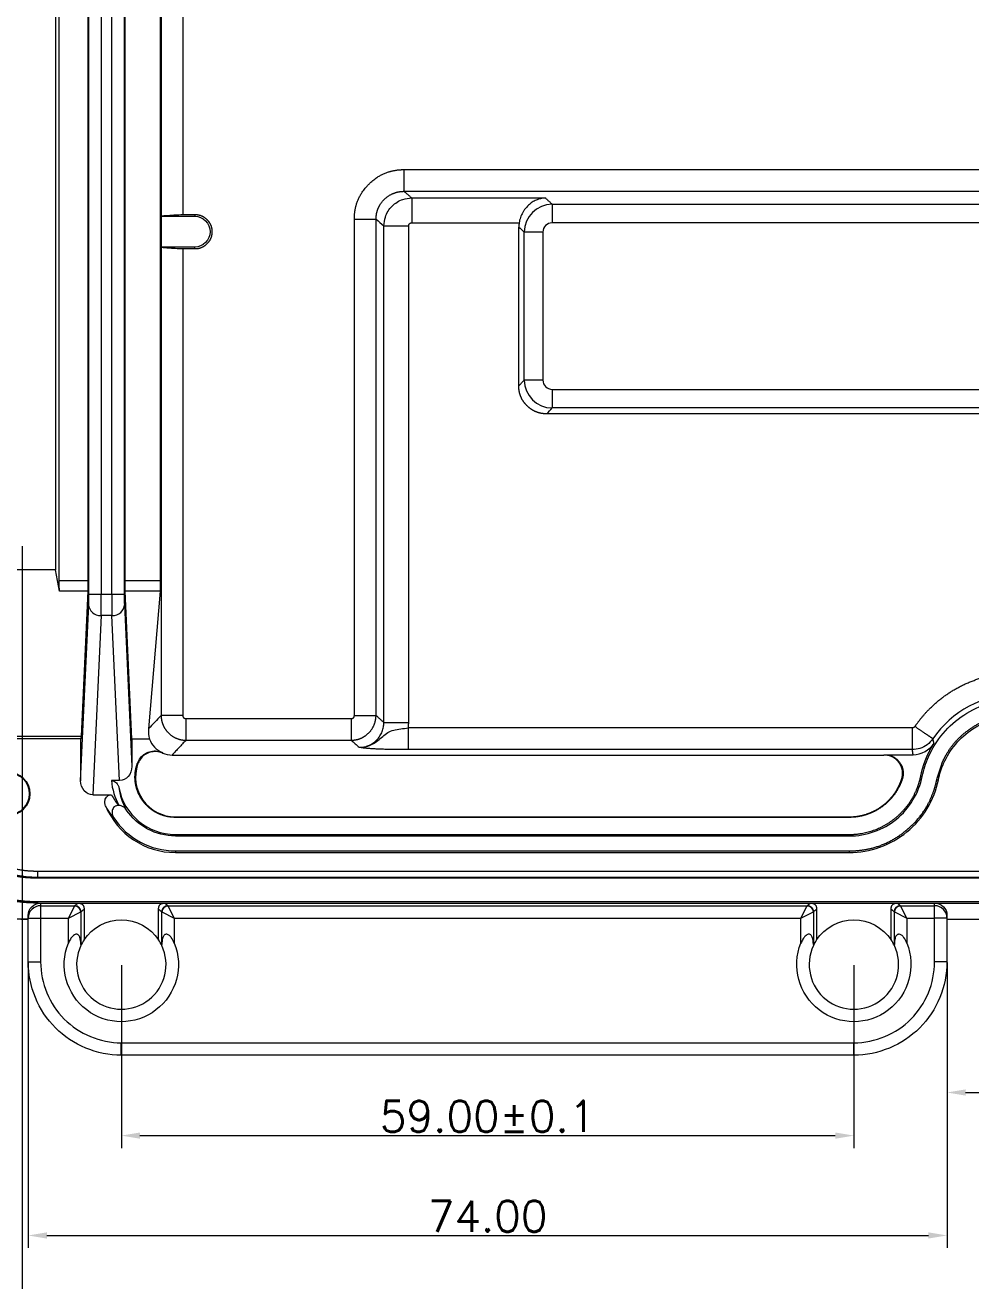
# Model space of a CAD drawing. Header units: millimetres. Extents: x 958 to 3026, y 447 to 1692.
# Drawn here: x 1387.2 to 1463.4, y 1244.9 to 1346 of the extents above; entities that cross this region are included whole.
import ezdxf

# ---------------------------------------------------------------- set-up
doc = ezdxf.new("R2010")
doc.units = ezdxf.units.MM
doc.layers.add('2', color=7, linetype='Continuous', true_color=0xffffff)
doc.layers.add('尺寸线层2', color=3, linetype='Continuous')
doc.styles.get("Standard").update_dxf_attribs({"font": 'txt', "bigfont": 'gbcbig.shx'})
doc.styles.add('标准', font='txt.shx')
doc.dimstyles.new('小粟 Standard', dxfattribs={"dimtxt": 2.5, "dimasz": 1.5, "dimexe": 1, "dimexo": 0.05, "dimgap": 0.3, "dimtad": 1, "dimzin": 0, "dimdsep": 46, "dimtxsty": 'Standard', "dimcen": 0.09, "dimadec": 1, "dimazin": 0, "dimtfac": 1, "dimtmove": 0, "dimatfit": 3, "dimfxl": 1, "dimtolj": 1, "dimtzin": 0, "dimlwd": 13, "dimlwe": 13, "dimarcsym": 0})

# ---------------------------------------------------------------- blocks, each defined once
blk = doc.blocks.new('*D58')
at = {"layer": 'Defpoints', "color": 0}
for p in [(1387.43, 1454.74), (1351.41, 1274.04), (1387.43, 1274.04)]:
    blk.add_point(p, dxfattribs=at)
at = {"layer": '尺寸线层2', "color": 0, "lineweight": 13}
for p, q in [((1387.38, 1454.74), (1350.41, 1454.74)), ((1351.41, 1453.24), (1351.41, 1275.54)), ((1387.38, 1274.04), (1350.41, 1274.04))]:
    blk.add_line(p, q, dxfattribs=at)
at = {"layer": '尺寸线层2', "color": 0}
for points in [[(1351.16, 1453.24), (1351.66, 1453.24), (1351.41, 1454.74)], [(1351.16, 1275.54), (1351.66, 1275.54), (1351.41, 1274.04)]]:
    blk.add_solid(points, dxfattribs=at)
at = {"layer": '尺寸线层2', "color": 0, "insert": (1349.86, 1374.93), "char_height": 2.5, "attachment_point": 5, "rotation": 90, "style": '标准'}
blk.add_mtext('\\A1;180.70', dxfattribs=at)
blk = doc.blocks.new('*D68')
at = {"layer": 'Defpoints', "color": 0}
for p in [(1394.93, 1270.39), (1453.93, 1270.39), (1453.93, 1256.62)]:
    blk.add_point(p, dxfattribs=at)
at = {"layer": '尺寸线层2', "color": 0, "lineweight": 13}
for p, q in [((1394.93, 1270.34), (1394.93, 1255.62)), ((1453.93, 1270.34), (1453.93, 1255.62)), ((1396.43, 1256.62), (1452.43, 1256.62))]:
    blk.add_line(p, q, dxfattribs=at)
at = {"layer": '尺寸线层2', "color": 0}
for points in [[(1396.43, 1256.87), (1396.43, 1256.37), (1394.93, 1256.62)], [(1452.43, 1256.87), (1452.43, 1256.37), (1453.93, 1256.62)]]:
    blk.add_solid(points, dxfattribs=at)
at = {"layer": '尺寸线层2', "color": 0, "insert": (1424.43, 1258.17), "char_height": 2.5, "attachment_point": 5, "style": '标准'}
blk.add_mtext('\\A1;59.00%%P0.1', dxfattribs=at)
blk = doc.blocks.new('*D69')
at = {"layer": 'Defpoints', "color": 0}
for p in [(1387.43, 1270.61), (1461.43, 1270.61), (1461.43, 1248.58)]:
    blk.add_point(p, dxfattribs=at)
at = {"layer": '尺寸线层2', "color": 0, "lineweight": 13}
for p, q in [((1387.43, 1270.56), (1387.43, 1247.58)), ((1461.43, 1270.56), (1461.43, 1247.58)), ((1388.93, 1248.58), (1459.93, 1248.58))]:
    blk.add_line(p, q, dxfattribs=at)
at = {"layer": '尺寸线层2', "color": 0}
for points in [[(1388.93, 1248.83), (1388.93, 1248.33), (1387.43, 1248.58)], [(1459.93, 1248.83), (1459.93, 1248.33), (1461.43, 1248.58)]]:
    blk.add_solid(points, dxfattribs=at)
at = {"layer": '尺寸线层2', "color": 0, "insert": (1424.43, 1250.13), "char_height": 2.5, "attachment_point": 5, "style": '标准'}
blk.add_mtext('\\A1;74.00', dxfattribs=at)
blk = doc.blocks.new('*D70')
at = {"layer": 'Defpoints', "color": 0}
for p in [(1553.43, 1295.72), (1461.43, 1270.56), (1553.43, 1260.09)]:
    blk.add_point(p, dxfattribs=at)
at = {"layer": '尺寸线层2', "color": 0, "lineweight": 13}
for p, q in [((1553.43, 1295.67), (1553.43, 1259.09)), ((1461.43, 1270.51), (1461.43, 1259.09)), ((1462.93, 1260.09), (1551.93, 1260.09))]:
    blk.add_line(p, q, dxfattribs=at)
at = {"layer": '尺寸线层2', "color": 0}
for points in [[(1462.93, 1260.34), (1462.93, 1259.84), (1461.43, 1260.09)], [(1551.93, 1260.34), (1551.93, 1259.84), (1553.43, 1260.09)]]:
    blk.add_solid(points, dxfattribs=at)
at = {"layer": '尺寸线层2', "color": 0, "insert": (1507.43, 1261.64), "char_height": 2.5, "attachment_point": 5, "style": '标准'}
blk.add_mtext('\\A1;92.00', dxfattribs=at)
blk = doc.blocks.new('*D71')
at = {"layer": 'Defpoints', "color": 0}
for p in [(1386.93, 1304.14), (1553.43, 1295.67), (1553.43, 1237.75)]:
    blk.add_point(p, dxfattribs=at)
at = {"layer": '尺寸线层2', "color": 0, "lineweight": 13}
for p, q in [((1386.93, 1304.09), (1386.93, 1236.75)), ((1553.43, 1295.62), (1553.43, 1236.75)), ((1388.43, 1237.75), (1551.93, 1237.75))]:
    blk.add_line(p, q, dxfattribs=at)
at = {"layer": '尺寸线层2', "color": 0}
for points in [[(1388.43, 1238), (1388.43, 1237.5), (1386.93, 1237.75)], [(1551.93, 1238), (1551.93, 1237.5), (1553.43, 1237.75)]]:
    blk.add_solid(points, dxfattribs=at)
at = {"layer": '尺寸线层2', "color": 0, "insert": (1470.18, 1239.3), "char_height": 2.5, "attachment_point": 5, "style": '标准'}
blk.add_mtext('\\A1;166.50', dxfattribs=at)
blk = doc.blocks.new('*D89')
at = {"layer": 'Defpoints', "color": 0}
for p in [(1542.12, 1289.12), (1377.35, 1286.29), (2714.27, 1257.88), (2553.92, 1243.63), (1542.12, 1224.19), (2714.27, 1211.35)]:
    blk.add_point(p, dxfattribs=at)
at = {"layer": '尺寸线层2', "color": 0, "lineweight": 13}
for p, q in [((1542.12, 1289.07), (1542.12, 1223.19)), ((1377.35, 1286.24), (1377.35, 1223.19)), ((2714.27, 1257.83), (2714.27, 1210.35)), ((2553.92, 1243.58), (2553.92, 1210.35)), ((1378.85, 1224.19), (1540.62, 1224.19)), ((2555.42, 1211.35), (2712.77, 1211.35))]:
    blk.add_line(p, q, dxfattribs=at)
at = {"layer": '尺寸线层2', "color": 0}
for points in [[(1378.85, 1224.44), (1378.85, 1223.94), (1377.35, 1224.19)], [(1540.62, 1224.44), (1540.62, 1223.94), (1542.12, 1224.19)], [(2555.42, 1211.6), (2555.42, 1211.1), (2553.92, 1211.35)], [(2712.77, 1211.6), (2712.77, 1211.1), (2714.27, 1211.35)]]:
    blk.add_solid(points, dxfattribs=at)
at = {"layer": '尺寸线层2', "color": 0, "insert": (1459.74, 1225.74), "char_height": 2.5, "attachment_point": 5}
blk.add_mtext('\\A1;164.8', dxfattribs=at)
at = {"layer": '尺寸线层2', "color": 0, "insert": (2634.1, 1212.9), "char_height": 2.5, "attachment_point": 5, "style": '标准'}
blk.add_mtext('\\A1;160.35%%P0.2', dxfattribs=at)

msp = doc.modelspace()

# ---------------------------------------------------------------- linework, layer by layer
at = {"layer": '2', "color": 155, "linetype": 'Continuous', "lineweight": 13}
for p, q in [((1392.309, 1300.221), (1392.309, 1428.564)), ((1393.309, 1428.564), (1393.309, 1300.221)), ((1394.161, 1300.221), (1394.161, 1360.803)), ((1395.16, 1360.803), (1395.16, 1300.221)), ((1398.13, 1359.176), (1398.13, 1290.452)), ((1399.878, 1359.176), (1399.878, 1330.783)), ((1417.689, 1334.394), (1531.643, 1334.394)), ((1417.689, 1332.646), (1531.643, 1332.646)), ((1418.32, 1332.111), (1429.087, 1332.111)), ((1429.63, 1331.604), (1519.086, 1331.604)), ((1413.694, 1290.452), (1413.694, 1330.4)), ((1415.441, 1290.452), (1415.441, 1330.4)), ((1416.073, 1289.877), (1416.073, 1329.864)), ((1418.07, 1289.877), (1418.07, 1329.864)), ((1418.32, 1330.114), (1426.965, 1330.114)), ((1519.086, 1330.106), (1429.63, 1330.106)), ((1427.383, 1317.451), (1427.383, 1329.357)), ((1428.881, 1329.357), (1428.881, 1317.451)), ((1399.878, 1328.003), (1399.878, 1290.452)), ((1429.63, 1316.702), (1519.086, 1316.702)), ((1519.086, 1315.204), (1429.63, 1315.204)), ((1389.889, 1301.322), (1392.259, 1301.322)), ((1395.211, 1301.322), (1398.085, 1301.322)), ((1392.245, 1300.455), (1389.942, 1300.455)), ((1392.309, 1300.221), (1393.309, 1300.221)), ((1393.309, 1300.221), (1394.161, 1300.221)), ((1394.161, 1300.221), (1395.16, 1300.221)), ((1398.06, 1300.455), (1395.224, 1300.455)), ((1393.295, 1298.485), (1392.636, 1284.057)), ((1394.174, 1298.485), (1393.295, 1298.485)), ((1394.781, 1285.202), (1394.174, 1298.485)), ((1400.128, 1290.202), (1413.444, 1290.202)), ((1458.639, 1289.442), (1418.046, 1289.442)), ((1375.926, 1288.77), (1391.711, 1288.77)), ((1400.128, 1288.454), (1413.444, 1288.454)), ((1458.639, 1287.694), (1418.046, 1287.694)), ((1459.313, 1285.567), (1459.433, 1285.543)), ((1460.609, 1285.303), (1460.737, 1285.276)), ((1399.276, 1282.286), (1399.276, 1282.243)), ((1453.554, 1282.286), (1453.554, 1282.243)), ((1399.276, 1280.865), (1399.276, 1280.743)), ((1453.554, 1280.865), (1453.554, 1280.743)), ((1399.276, 1279.543), (1399.276, 1279.411)), ((1453.554, 1279.543), (1453.554, 1279.411)), ((1388.176, 1277.918), (1536.676, 1277.918)), ((1388.176, 1277.918), (1388.176, 1277.423)), ((1388.176, 1277.423), (1536.676, 1277.423)), ((1388.176, 1277.423), (1388.176, 1277.343)), ((1388.176, 1275.465), (1388.176, 1275.343)), ((1388.426, 1275.343), (1388.426, 1275.127)), ((1388.426, 1275.127), (1391.163, 1275.127)), ((1388.426, 1275.127), (1388.426, 1274.128)), ((1391.163, 1275.127), (1390.664, 1274.128)), ((1398.69, 1275.127), (1450.163, 1275.127)), ((1399.189, 1274.128), (1398.69, 1275.127)), ((1449.664, 1274.128), (1450.163, 1275.127)), ((1457.69, 1275.127), (1460.426, 1275.127)), ((1458.189, 1274.128), (1457.69, 1275.127)), ((1460.426, 1275.127), (1460.426, 1275.343)), ((1460.426, 1274.128), (1460.426, 1275.127)), ((1387.426, 1274.128), (1388.426, 1274.128)), ((1388.426, 1274.128), (1390.664, 1274.128)), ((1388.426, 1274.128), (1388.426, 1270.611)), ((1390.664, 1274.128), (1391.663, 1274.627)), ((1390.664, 1272.121), (1390.664, 1274.128)), ((1398.19, 1274.627), (1399.189, 1274.128)), ((1399.189, 1274.128), (1449.664, 1274.128)), ((1399.189, 1274.128), (1399.189, 1272.121)), ((1449.664, 1274.128), (1450.663, 1274.627)), ((1449.664, 1272.121), (1449.664, 1274.128)), ((1457.19, 1274.627), (1458.189, 1274.128)), ((1458.189, 1274.128), (1460.426, 1274.128)), ((1458.189, 1274.128), (1458.189, 1272.121)), ((1461.426, 1274.128), (1460.426, 1274.128)), ((1460.426, 1270.611), (1460.426, 1274.128)), ((1387.426, 1270.611), (1388.426, 1270.611)), ((1461.426, 1270.611), (1460.426, 1270.611)), ((1394.926, 1264.093), (1453.926, 1264.093)), ((1394.926, 1263.093), (1394.926, 1264.093)), ((1453.926, 1263.093), (1453.926, 1264.093))]:
    msp.add_line(p, q, dxfattribs=at)
at = {"layer": '2', "color": 7, "linetype": 'Continuous', "lineweight": 20}
for p, q in [((1389.626, 1426.611), (1389.626, 1302.174)), ((1389.889, 1427.463), (1389.889, 1301.322)), ((1392.259, 1301.322), (1392.259, 1427.463)), ((1395.211, 1360.803), (1395.211, 1301.322)), ((1398.085, 1301.322), (1398.085, 1359.197)), ((1398.135, 1330.643), (1400.839, 1330.643)), ((1398.135, 1328.143), (1398.135, 1330.643)), ((1399.878, 1330.783), (1400.84, 1330.783)), ((1426.939, 1316.977), (1426.939, 1329.771)), ((1400.839, 1328.143), (1398.135, 1328.143)), ((1400.84, 1328.003), (1399.878, 1328.003)), ((1519.53, 1314.73), (1429.186, 1314.73)), ((1389.626, 1302.174), (1385.281, 1302.174)), ((1389.942, 1300.455), (1389.626, 1302.174)), ((1391.711, 1288.77), (1392.245, 1300.455)), ((1395.768, 1288.544), (1395.224, 1300.455)), ((1398.06, 1300.455), (1397.113, 1289.361)), ((1391.648, 1285.194), (1392.296, 1299.353)), ((1395.173, 1299.353), (1395.768, 1286.339)), ((1391.648, 1288.572), (1379.802, 1288.572)), ((1391.692, 1288.572), (1391.648, 1288.572)), ((1391.648, 1288.572), (1391.648, 1285.194)), ((1397.186, 1288.544), (1395.768, 1288.544)), ((1395.768, 1288.544), (1395.768, 1286.339)), ((1399.016, 1287.262), (1456.345, 1287.262)), ((1456.4, 1287.289), (1458.696, 1287.289)), ((1394.781, 1285.202), (1394.122, 1285.202)), ((1392.636, 1284.057), (1394.131, 1284.057)), ((1394.739, 1283.198), (1394.699, 1283.198)), ((1399.276, 1282.286), (1453.554, 1282.286)), ((1453.554, 1282.243), (1399.276, 1282.243)), ((1399.276, 1280.865), (1453.554, 1280.865)), ((1399.276, 1280.743), (1453.554, 1280.743)), ((1399.276, 1279.543), (1453.554, 1279.543)), ((1399.276, 1279.411), (1453.554, 1279.411)), ((1536.676, 1277.343), (1388.176, 1277.343)), ((1388.176, 1275.465), (1536.676, 1275.465)), ((1388.176, 1275.343), (1388.426, 1275.343)), ((1388.426, 1275.343), (1391.427, 1275.343)), ((1391.427, 1275.343), (1398.426, 1275.343)), ((1398.426, 1275.343), (1450.427, 1275.343)), ((1450.427, 1275.343), (1457.426, 1275.343)), ((1457.426, 1275.343), (1460.426, 1275.343)), ((1460.426, 1275.343), (1536.676, 1275.343)), ((1387.426, 1274.128), (1387.426, 1274.342)), ((1387.426, 1270.611), (1387.426, 1274.128)), ((1391.663, 1274.627), (1391.663, 1272.012)), ((1391.926, 1274.843), (1391.926, 1272.383)), ((1397.926, 1272.383), (1397.926, 1274.843)), ((1398.19, 1272.012), (1398.19, 1274.627)), ((1450.663, 1274.627), (1450.663, 1272.012)), ((1450.926, 1274.843), (1450.926, 1272.383)), ((1456.926, 1272.383), (1456.926, 1274.843)), ((1457.19, 1272.012), (1457.19, 1274.627)), ((1461.426, 1274.342), (1461.426, 1274.128)), ((1461.426, 1274.128), (1461.426, 1270.611)), ((1461.426, 1274.043), (1536.676, 1274.043)), ((1453.926, 1263.093), (1394.926, 1263.093))]:
    msp.add_line(p, q, dxfattribs=at)
at = {"layer": '2'}
msp.add_circle((1385.776, 1284.143), 1.75, dxfattribs=at)
at = {"layer": '2', "color": 7, "linetype": 'Continuous', "lineweight": 20}
for centre, radius, start, end in [((1467.026, 1283.993), 8.141, 34.197, 145.803), ((1399.276, 1285.493), 3.206, 161.23206, 270), ((1387.426, 1285.543), 11.5, 180, 270), ((1399.276, 1285.493), 4.628, 190.69358, 270), ((1399.276, 1285.493), 6.081, 202.48851, 270), ((1399.276, 1285.493), 5.95, 213.53043, 270), ((1394.926, 1270.393), 3.6, 154.97206, 25.02794), ((1453.926, 1270.393), 3.6, 154.97206, 25.02794)]:
    msp.add_arc(centre, radius, start, end, dxfattribs=at)
at = {"layer": '2', "color": 155, "linetype": 'Continuous', "lineweight": 13}
msp.add_arc((1388.176, 1286.293), 8.87, 180, 270, dxfattribs=at)
at = {"layer": '2', "color": 7, "linetype": 'Continuous', "lineweight": 20, "extrusion": (0, 0, -1)}
for centre, radius, start, end in [((-1399.276, 1285.493), 4.75, 270, 326.2197), ((-1394.926, 1270.393), 3.6, 33.55731, 146.44269), ((-1453.926, 1270.393), 3.6, 33.55731, 146.44269), ((-1394.926, 1270.393), 4.6, 157.92937, 22.07063), ((-1453.926, 1270.393), 4.6, 157.92937, 22.07063)]:
    msp.add_arc(centre, radius, start, end, dxfattribs=at)
at = {"layer": '2', "color": 155, "linetype": 'Continuous', "lineweight": 13}
for centre, major_axis, ratio, start_param, end_param in [((1429.632, 1329.355), (-1.535, -1.645), 0.999149, 3.8937413, 5.461981), ((1429.632, 1329.355), (-0.55, 0.513), 0.9974406, 5.4645376, 7.0327774), ((1429.632, 1317.453), (1.642, -1.539), 0.9990284, 3.8961419, 5.4640168), ((1429.632, 1317.453), (0.514, 0.549), 0.9970767, 2.3253456, 3.8932204), ((1392.283, 1300.221), (0, -1), 0.0261859, 0.5201081, 1.5707963), ((1393.282, 1300.221), (0, -2), 0.013093, 0.5201081, 1.5707963), ((1394.187, 1300.221), (0, -2), 0.013093, 4.712389, 5.7630772), ((1395.186, 1300.221), (0, -1), 0.0261859, 4.712389, 5.7630772), ((1393.295, 1299.353), (0.999, -0.046), 0.8675415, 3.1942483, 4.752035), ((1394.174, 1299.353), (0.999, 0.046), 0.8675415, 4.672743, 6.2305297), ((1399.276, 1285.697), (0, -5.188), 0.9981393, 4.8079337, 5.2150955), ((1399.276, 1286.921), (0, -5.943), 0.9882627, 5.2153421, 5.3895387), ((1388.426, 1274.128), (-1, 0), 0.9993629, 4.712389, 6.2831853), ((1391.164, 1274.128), (0, -1), 0.0218322, 3.1772946, 3.1852294), ((1391.163, 1274.627), (-0.354, 0.354), 0.9980992, 3.9279736, 5.4968358), ((1398.69, 1274.627), (-0.354, -0.354), 0.9980992, 3.9279421, 5.4968044), ((1398.689, 1274.128), (0, -1), 0.0218349, 3.0979505, 3.1058862), ((1450.164, 1274.128), (0, -1), 0.0218338, 3.1772972, 3.1852326), ((1450.163, 1274.627), (-0.354, 0.354), 0.9980992, 3.9279736, 5.4968358), ((1457.69, 1274.627), (-0.354, -0.354), 0.9980992, 3.9279421, 5.4968044), ((1457.689, 1274.128), (0, -1), 0.0218304, 3.0979596, 3.1058937), ((1460.426, 1274.128), (1, 0), 0.9993629, 0, 1.5707963)]:
    msp.add_ellipse(centre, major_axis=major_axis, ratio=ratio, start_param=start_param, end_param=end_param, dxfattribs=at)
at = {"layer": '2', "color": 7, "linetype": 'Continuous', "lineweight": 20}
for centre, major_axis, ratio, start_param, end_param in [((1389.994, 1301.322), (0, -1), 0.1051042, 4.712389, 5.7630772), ((1392.232, 1301.322), (0, -1), 0.0261859, 0.5201081, 1.5707963), ((1395.237, 1301.322), (0, -1), 0.0261859, 4.712389, 5.7630772), ((1398.036, 1301.322), (0, -1), 0.0489082, 0.5201081, 1.5707963), ((1399.115, 1289.367), (-0.884, -2.064), 0.8754372, 5.0736639, 5.4535541), ((1391.692, 1290.072), (0, -1.5), 0.0261859, 0, 0.5201081), ((1399.045, 1289.291), (-1.368, -1.466), 0.9974406, 5.8444278, 6.6174707), ((1394.926, 1270.393), (-2.546, -2.546), 1, 4.9121016, 5.0609671), ((1394.926, 1270.393), (1.767, -3.137), 1, 1.4946618, 1.6435273), ((1453.926, 1270.393), (3.134, -1.771), 1, 3.0703845, 3.21925), ((1453.926, 1270.393), (-3.121, -1.794), 1, 3.0568374, 3.205703)]:
    msp.add_ellipse(centre, major_axis=major_axis, ratio=ratio, start_param=start_param, end_param=end_param, dxfattribs=at)
at = {"layer": '2', "color": 7, "linetype": 'Continuous', "lineweight": 20, "extrusion": (0, 0, -1)}
for centre, major_axis, ratio, start_param, end_param in [((1394.768, 1286.354), (0.053, -1.151), 0.8675415, 4.7650446, 6.3228313), ((1388.426, 1274.342), (0, 1.001), 0.9993629, 4.712389, 6.2831853), ((1460.426, 1274.342), (0, 1.001), 0.9993629, 0, 1.5707963)]:
    msp.add_ellipse(centre, major_axis=major_axis, ratio=ratio, start_param=start_param, end_param=end_param, dxfattribs=at)
at = {"layer": '2', "color": 7, "linetype": 'Continuous', "lineweight": 20, "extrusion": (-2.46519e-32, 2.29547e-16, -1)}
msp.add_ellipse((1392.649, 1285.209), major_axis=(-0.053, -1.151), ratio=0.8675415, start_param=6.2435393, end_param=7.801326, dxfattribs=at)
at = {"layer": '2', "color": 155, "linetype": 'Continuous', "lineweight": 13}
for points, degree, knots in [([(1413.694, 1330.4), (1413.694, 1330.814), (1413.84, 1331.581), (1414.279, 1332.641), (1415.448, 1333.809), (1416.508, 1334.248), (1417.275, 1334.394), (1417.689, 1334.394)], 2, [0, 0, 0, 0.125, 0.25, 0.5, 0.75, 0.875, 1, 1, 1]), ([(1415.441, 1330.4), (1415.44, 1330.79), (1415.523, 1331.179), (1415.691, 1331.544), (1416.13, 1332.118), (1416.749, 1332.48), (1417.054, 1332.592), (1417.371, 1332.647), (1417.689, 1332.646)], 5, [0, 0, 0, 0, 0, 0, 0.5505849, 0.5505849, 0.5505849, 1, 1, 1, 1, 1, 1]), ([(1416.073, 1329.864), (1416.097, 1330.105), (1416.154, 1330.691), (1416.68, 1331.504), (1417.494, 1332.03), (1418.079, 1332.088), (1418.32, 1332.111)], 3, [0, 0, 0, 0, 0.2054031, 0.5, 0.7945969, 1, 1, 1, 1]), ([(1418.32, 1332.111), (1418.32, 1332.087), (1418.32, 1331.86), (1418.32, 1331.126), (1418.32, 1330.621), (1418.32, 1330.114)], 3, [0, 0, 0, 0, 0.5, 0.5, 1, 1, 1, 1]), ([(1416.073, 1329.864), (1416.102, 1329.864), (1416.33, 1329.864), (1417.064, 1329.864), (1417.566, 1329.864), (1418.07, 1329.864)], 3, [0, 0, 0, 0, 0.5, 0.5, 1, 1, 1, 1]), ([(1418.07, 1329.864), (1418.07, 1329.92), (1418.086, 1329.976), (1418.117, 1330.026), (1418.178, 1330.08), (1418.252, 1330.106), (1418.275, 1330.111), (1418.297, 1330.114), (1418.32, 1330.114)], 5, [0, 0, 0, 0, 0, 0, 0.712698, 0.712698, 0.712698, 1, 1, 1, 1, 1, 1]), ([(1458.846, 1289.551), (1459.018, 1289.805), (1459.388, 1290.286), (1459.98, 1290.965), (1460.931, 1291.817), (1461.932, 1292.487), (1463.107, 1293.109), (1464.401, 1293.551), (1465.544, 1293.792), (1466.575, 1293.883), (1467.828, 1293.883), (1469.179, 1293.669), (1470.302, 1293.347), (1471.255, 1292.945), (1472.275, 1292.405), (1473.247, 1291.704), (1474.072, 1290.966), (1474.664, 1290.286), (1475.034, 1289.806), (1475.207, 1289.551)], 2, [0, 0, 0, 0.03125, 0.0625, 0.125, 0.1964286, 0.25, 0.3316327, 0.3928571, 0.4540816, 0.5, 0.5816327, 0.6428571, 0.7040816, 0.75, 0.8214286, 0.875, 0.9375, 0.96875, 1, 1, 1]), ([(1398.13, 1290.452), (1398.131, 1290), (1398.26, 1289.55), (1398.515, 1289.147), (1399.007, 1288.719), (1399.604, 1288.513), (1399.777, 1288.474), (1399.952, 1288.455), (1400.128, 1288.454)], 5, [0, 0, 0, 0, 0, 0, 0.7200743, 0.7200743, 0.7200743, 1, 1, 1, 1, 1, 1]), ([(1413.444, 1288.454), (1413.895, 1288.455), (1414.346, 1288.584), (1414.748, 1288.839), (1415.176, 1289.331), (1415.382, 1289.928), (1415.421, 1290.101), (1415.441, 1290.276), (1415.441, 1290.452)], 5, [0, 0, 0, 0, 0, 0, 0.7200748, 0.7200748, 0.7200748, 1, 1, 1, 1, 1, 1]), ([(1414.075, 1287.881), (1414.2, 1287.887), (1414.455, 1287.9), (1414.833, 1288.014), (1415.193, 1288.202), (1415.511, 1288.464), (1415.768, 1288.785), (1415.948, 1289.141), (1416.055, 1289.509), (1416.067, 1289.757), (1416.073, 1289.877)], 3, [0, 0, 0, 0, 0.1189923, 0.2442367, 0.3738271, 0.505332, 0.6360684, 0.7634448, 0.8852779, 1, 1, 1, 1]), ([(1414.075, 1287.881), (1414.277, 1287.894), (1414.641, 1287.918), (1415.152, 1288.124), (1415.595, 1288.413), (1415.991, 1288.775), (1416.374, 1289.09), (1416.843, 1289.276), (1417.416, 1289.379), (1417.837, 1289.421), (1418.046, 1289.442)], 3, [0, 0, 0, 0, 0.1288875, 0.2331896, 0.3526965, 0.4766417, 0.6062012, 0.7382019, 0.8695481, 1, 1, 1, 1]), ([(1416.073, 1289.877), (1416.102, 1289.877), (1416.33, 1289.877), (1417.064, 1289.877), (1417.566, 1289.877), (1418.07, 1289.877)], 3, [0, 0, 0, 0, 0.5, 0.5, 1, 1, 1, 1]), ([(1460.293, 1288.568), (1460.147, 1288.396), (1459.863, 1288.057), (1459.268, 1287.753), (1458.846, 1287.714), (1458.639, 1287.694)], 3, [0, 0, 0, 0, 0.3470432, 0.6803852, 1, 1, 1, 1]), ([(1398.233, 1287.459), (1398.233, 1287.456), (1398.233, 1287.454), (1398.235, 1287.441), (1398.237, 1287.431), (1398.239, 1287.42)], 3, [0, 0, 0, 0, 0.1903376, 0.1903376, 1, 1, 1, 1]), ([(1379.802, 1286.293), (1379.802, 1285.859), (1379.878, 1285.024), (1380.108, 1283.818), (1380.615, 1282.595), (1381.08, 1281.796), (1381.729, 1280.897), (1382.655, 1279.971), (1383.403, 1279.384), (1384.327, 1278.794), (1385.701, 1278.225), (1386.907, 1277.995), (1387.743, 1277.918), (1388.176, 1277.918)], 2, [0, 0, 0, 0.0625, 0.125, 0.25, 0.3316327, 0.3928571, 0.5, 0.5816327, 0.6428571, 0.75, 0.875, 0.9375, 1, 1, 1]), ([(1396.241, 1286.524), (1396.236, 1286.544), (1396.231, 1286.564), (1396.225, 1286.591), (1396.224, 1286.597), (1396.222, 1286.604)], 3, [0, 0, 0, 0, 0.7544369, 0.7544369, 1, 1, 1, 1]), ([(1394.729, 1284.634), (1394.751, 1284.453), (1394.783, 1284.272), (1394.928, 1283.675), (1395.09, 1283.258), (1395.328, 1282.852)], 3, [0, 0, 0, 0, 0.3013612, 0.3013612, 1, 1, 1, 1]), ([(1394.317, 1282.206), (1394.153, 1282.404), (1394.007, 1282.605), (1393.797, 1282.927), (1393.725, 1283.047), (1393.658, 1283.167)], 3, [0, 0, 0, 0, 0.6322745, 0.6322745, 1, 1, 1, 1]), ([(1388.426, 1270.611), (1388.426, 1268.892), (1389.13, 1267.208), (1391.522, 1264.804), (1393.208, 1264.093), (1394.926, 1264.093)], 3, [0, 0, 0, 0, 0.5, 0.5, 1, 1, 1, 1]), ([(1453.926, 1264.093), (1455.646, 1264.093), (1457.328, 1264.803), (1459.721, 1267.205), (1460.426, 1268.893), (1460.426, 1270.611)], 3, [0, 0, 0, 0, 0.5, 0.5, 1, 1, 1, 1])]:
    msp.add_open_spline(points, degree=degree, knots=knots, dxfattribs=at)
for points, degree in [([(1417.689, 1334.394), (1417.689, 1333.506), (1417.689, 1332.689), (1417.689, 1332.646)], 3), ([(1417.689, 1332.646), (1418.32, 1332.111)], 1), ([(1429.087, 1332.111), (1429.63, 1331.604)], 1), ([(1429.63, 1331.604), (1429.63, 1331.567), (1429.63, 1330.867), (1429.63, 1330.106)], 3), ([(1400.84, 1330.783), (1400.839, 1330.643)], 1), ([(1413.694, 1330.4), (1414.224, 1330.4), (1414.753, 1330.4), (1415.18, 1330.4), (1415.411, 1330.4), (1415.441, 1330.4)], 5), ([(1415.441, 1330.4), (1415.652, 1330.222), (1415.863, 1330.043), (1416.073, 1329.864)], 3), ([(1426.939, 1329.771), (1427.087, 1329.633), (1427.235, 1329.495), (1427.383, 1329.357)], 3), ([(1428.881, 1329.357), (1428.122, 1329.357), (1427.423, 1329.357), (1427.383, 1329.357)], 3), ([(1400.84, 1328.003), (1400.839, 1328.143)], 1), ([(1426.939, 1316.977), (1427.383, 1317.451)], 1), ([(1428.881, 1317.451), (1428.122, 1317.451), (1427.423, 1317.451), (1427.383, 1317.451)], 3), ([(1429.63, 1316.702), (1429.63, 1315.945), (1429.63, 1315.247), (1429.63, 1315.204)], 3), ([(1429.186, 1314.73), (1429.334, 1314.888), (1429.482, 1315.046), (1429.63, 1315.204)], 3), ([(1398.13, 1290.452), (1397.791, 1290.088), (1397.452, 1289.725), (1397.113, 1289.361)], 3), ([(1399.878, 1290.452), (1399.346, 1290.452), (1398.813, 1290.452), (1398.385, 1290.452), (1398.156, 1290.452), (1398.13, 1290.452)], 5), ([(1399.878, 1290.452), (1399.878, 1290.202), (1400.128, 1290.202)], 2), ([(1400.128, 1290.202), (1400.128, 1289.316), (1400.128, 1288.501), (1400.128, 1288.454)], 3), ([(1413.444, 1290.202), (1413.694, 1290.202), (1413.694, 1290.452)], 2), ([(1413.444, 1290.202), (1413.444, 1289.67), (1413.444, 1289.139), (1413.444, 1288.711), (1413.444, 1288.482), (1413.444, 1288.454)], 5), ([(1413.694, 1290.452), (1414.577, 1290.452), (1415.39, 1290.452), (1415.441, 1290.452)], 3), ([(1415.441, 1290.452), (1416.073, 1289.877)], 1), ([(1418.046, 1289.442), (1418.056, 1289.529), (1418.063, 1289.616), (1418.068, 1289.703), (1418.07, 1289.79), (1418.07, 1289.877)], 5), ([(1418.046, 1287.694), (1418.046, 1287.722), (1418.046, 1287.951), (1418.046, 1288.379), (1418.046, 1288.911), (1418.046, 1289.442)], 5), ([(1458.639, 1289.442), (1458.846, 1289.551)], 1), ([(1458.639, 1287.694), (1458.639, 1287.741), (1458.639, 1288.556), (1458.639, 1289.442)], 3), ([(1460.293, 1288.568), (1460.277, 1288.579), (1460.091, 1288.706), (1459.735, 1288.947), (1459.291, 1289.249), (1458.846, 1289.551)], 5), ([(1400.128, 1288.454), (1399.016, 1287.262)], 1), ([(1413.444, 1288.454), (1413.655, 1288.263), (1413.865, 1288.072), (1414.075, 1287.881)], 3), ([(1460.383, 1288.216), (1460.364, 1288.286), (1460.345, 1288.356), (1460.327, 1288.427), (1460.309, 1288.498), (1460.293, 1288.568)], 5), ([(1418.046, 1287.694), (1415.019, 1287.694), (1414.075, 1287.881)], 2), ([(1456.345, 1287.262), (1456.4, 1287.289)], 1), ([(1458.696, 1287.289), (1458.639, 1287.694)], 1), ([(1457.762, 1285.275), (1457.774, 1285.285), (1457.787, 1285.294), (1457.799, 1285.303), (1457.812, 1285.312), (1457.824, 1285.322)], 5), ([(1391.163, 1275.127), (1391.427, 1275.343)], 1), ([(1391.163, 1275.127), (1391.424, 1275.127), (1391.662, 1274.889), (1391.663, 1274.627)], 3), ([(1398.19, 1274.627), (1398.191, 1274.889), (1398.428, 1275.127), (1398.69, 1275.127)], 3), ([(1398.426, 1275.343), (1398.69, 1275.127)], 1), ([(1450.163, 1275.127), (1450.427, 1275.343)], 1), ([(1450.163, 1275.127), (1450.424, 1275.127), (1450.662, 1274.889), (1450.663, 1274.627)], 3), ([(1457.19, 1274.627), (1457.191, 1274.889), (1457.428, 1275.127), (1457.69, 1275.127)], 3), ([(1457.426, 1275.343), (1457.69, 1275.127)], 1), ([(1391.663, 1274.627), (1391.751, 1274.699), (1391.839, 1274.771), (1391.926, 1274.843)], 3), ([(1391.663, 1274.627), (1391.663, 1274.627), (1391.663, 1274.627), (1391.663, 1274.627)], 3), ([(1397.926, 1274.843), (1398.014, 1274.771), (1398.102, 1274.699), (1398.19, 1274.627)], 3), ([(1398.19, 1274.627), (1398.19, 1274.627), (1398.19, 1274.627), (1398.19, 1274.627)], 3), ([(1450.663, 1274.627), (1450.751, 1274.699), (1450.839, 1274.771), (1450.926, 1274.843)], 3), ([(1450.663, 1274.627), (1450.663, 1274.627), (1450.663, 1274.627), (1450.663, 1274.627)], 3), ([(1457.19, 1274.627), (1456.926, 1274.843)], 1), ([(1457.19, 1274.627), (1457.19, 1274.627)], 1)]:
    msp.add_open_spline(points, degree=degree, dxfattribs=at)
at = {"layer": '2', "color": 7, "linetype": 'Continuous', "lineweight": 20}
for points, degree, knots in [([(1429.087, 1332.111), (1428.979, 1332.101), (1428.76, 1332.081), (1428.426, 1331.981), (1428.154, 1331.851), (1427.945, 1331.715), (1427.743, 1331.558), (1427.548, 1331.365), (1427.369, 1331.131), (1427.252, 1330.945), (1427.151, 1330.747), (1427.069, 1330.541), (1427.004, 1330.33), (1426.978, 1330.185), (1426.965, 1330.114)], 3, [0, 0, 0, 0, 0.1195509, 0.2430056, 0.3697029, 0.4340287, 0.4988115, 0.6336855, 0.6984964, 0.7616631, 0.8232917, 0.8834827, 0.942343, 1, 1, 1, 1]), ([(1398.135, 1330.643), (1398.174, 1330.655), (1398.234, 1330.673), (1398.465, 1330.695), (1398.691, 1330.713), (1398.962, 1330.73), (1399.351, 1330.752), (1399.67, 1330.771), (1399.878, 1330.783)], 3, [0, 0, 0, 0, 0.241978, 0.3708447, 0.5018621, 0.6326118, 0.7607044, 1, 1, 1, 1]), ([(1400.84, 1330.783), (1400.983, 1330.783), (1401.249, 1330.732), (1401.512, 1330.622), (1401.733, 1330.462), (1401.901, 1330.293), (1402.063, 1330.073), (1402.174, 1329.803), (1402.225, 1329.537), (1402.225, 1329.393)], 2, [0, 0, 0, 0.125, 0.25, 0.3928571, 0.5, 0.6, 0.75, 0.875, 1, 1, 1]), ([(1402.225, 1329.393), (1402.225, 1329.249), (1402.174, 1328.983), (1402.022, 1328.614), (1401.617, 1328.207), (1401.25, 1328.054), (1400.984, 1328.003), (1400.84, 1328.003)], 2, [0, 0, 0, 0.125, 0.25, 0.5, 0.75, 0.875, 1, 1, 1]), ([(1399.878, 1328.003), (1399.67, 1328.015), (1399.351, 1328.033), (1398.962, 1328.055), (1398.691, 1328.073), (1398.465, 1328.09), (1398.234, 1328.113), (1398.174, 1328.131), (1398.135, 1328.143)], 3, [0, 0, 0, 0, 0.2392956, 0.3673882, 0.4981379, 0.6291553, 0.758022, 1, 1, 1, 1]), ([(1429.186, 1314.73), (1429.069, 1314.73), (1428.845, 1314.751), (1428.522, 1314.812), (1428.193, 1314.948), (1427.979, 1315.073), (1427.738, 1315.247), (1427.49, 1315.495), (1427.332, 1315.696), (1427.174, 1315.943), (1427.021, 1316.312), (1426.96, 1316.636), (1426.939, 1316.86), (1426.939, 1316.977)], 2, [0, 0, 0, 0.0625, 0.125, 0.25, 0.3316327, 0.3928571, 0.5, 0.5816327, 0.6428571, 0.75, 0.875, 0.9375, 1, 1, 1]), ([(1459.929, 1287.105), (1460.529, 1288.474), (1461.536, 1289.663), (1464.039, 1291.298), (1465.531, 1291.743), (1468.522, 1291.743), (1470.014, 1291.298), (1472.517, 1289.663), (1473.523, 1288.474), (1474.124, 1287.105)], 3, [0, 0, 0, 0, 0.25, 0.25, 0.5, 0.5, 0.75, 0.75, 1, 1, 1, 1]), ([(1461.028, 1286.623), (1461.126, 1286.846), (1461.348, 1287.27), (1461.721, 1287.872), (1462.368, 1288.637), (1463.093, 1289.247), (1463.976, 1289.824), (1464.968, 1290.235), (1465.857, 1290.459), (1466.668, 1290.543), (1467.663, 1290.543), (1468.718, 1290.344), (1469.584, 1290.045), (1470.309, 1289.672), (1471.075, 1289.172), (1471.77, 1288.535), (1472.331, 1287.873), (1472.704, 1287.271), (1472.927, 1286.847), (1473.025, 1286.623)], 2, [0, 0, 0, 0.03125, 0.0625, 0.125, 0.1964286, 0.25, 0.3316327, 0.3928571, 0.4540816, 0.5, 0.5816327, 0.6428571, 0.7040816, 0.75, 0.8214286, 0.875, 0.9375, 0.96875, 1, 1, 1]), ([(1461.148, 1286.571), (1461.645, 1287.705), (1462.479, 1288.689), (1464.552, 1290.043), (1465.788, 1290.411), (1468.265, 1290.411), (1469.501, 1290.043), (1471.574, 1288.689), (1472.407, 1287.705), (1472.905, 1286.571)], 3, [0, 0, 0, 0, 0.25, 0.25, 0.5, 0.5, 0.75, 0.75, 1, 1, 1, 1]), ([(1396.222, 1286.604), (1396.279, 1286.761), (1396.365, 1286.911), (1396.577, 1287.17), (1396.707, 1287.283), (1396.992, 1287.457), (1397.152, 1287.52), (1397.478, 1287.589), (1397.65, 1287.596), (1397.959, 1287.557), (1398.101, 1287.517), (1398.233, 1287.459)], 3, [0, 0, 0, 0, 0.2060537, 0.2060537, 0.4121543, 0.4121543, 0.617618, 0.617618, 0.822968, 0.822968, 1, 1, 1, 1]), ([(1398.238, 1287.42), (1398.084, 1287.485), (1397.915, 1287.525), (1397.58, 1287.545), (1397.408, 1287.527), (1397.085, 1287.435), (1396.93, 1287.361), (1396.657, 1287.168), (1396.535, 1287.047), (1396.354, 1286.793), (1396.287, 1286.661), (1396.241, 1286.524)], 3, [0, 0, 0, 0, 0.2063352, 0.2063352, 0.4127342, 0.4127342, 0.6182238, 0.6182238, 0.8230068, 0.8230068, 1, 1, 1, 1]), ([(1398.239, 1287.42), (1398.246, 1287.417), (1398.49, 1287.315), (1398.757, 1287.288), (1399.016, 1287.262)], 3, [0, 0, 0, 0, 0.030754, 1, 1, 1, 1]), ([(1457.762, 1285.275), (1457.775, 1285.312), (1457.802, 1285.402), (1457.836, 1285.546), (1457.857, 1285.736), (1457.852, 1285.909), (1457.825, 1286.093), (1457.765, 1286.282), (1457.664, 1286.502), (1457.494, 1286.739), (1457.351, 1286.888), (1457.219, 1286.998), (1457.094, 1287.077), (1456.951, 1287.151), (1456.786, 1287.206), (1456.626, 1287.243), (1456.482, 1287.258), (1456.387, 1287.262), (1456.345, 1287.262)], 2, [0, 0, 0, 0.025, 0.0625, 0.125, 0.1964286, 0.25, 0.3316327, 0.3928571, 0.5, 0.5816327, 0.6428571, 0.7040816, 0.75, 0.8214286, 0.875, 0.9375, 0.9732143, 1, 1, 1]), ([(1456.4, 1287.289), (1456.761, 1287.289), (1457.403, 1286.964), (1457.828, 1286.381), (1457.883, 1286.022), (1457.939, 1285.666), (1457.824, 1285.322)], 2, [0, 0, 0, 0.25, 0.5, 0.75, 0.75, 1, 1, 1]), ([(1459.313, 1285.567), (1459.404, 1286.011), (1459.546, 1286.444), (1459.687, 1286.875), (1459.877, 1287.289)], 2, [0, 0, 0, 0.5, 0.5, 1, 1, 1]), ([(1387.428, 1275.365), (1387.244, 1275.376), (1386.518, 1275.443), (1384.941, 1275.743), (1383.341, 1276.406), (1382.297, 1277.014), (1381.121, 1277.862), (1379.91, 1279.073), (1379.144, 1280.051), (1378.372, 1281.259), (1377.627, 1283.056), (1377.327, 1284.633), (1377.226, 1285.725), (1377.226, 1286.293)], 2, [0, 0, 0, 0.0216267, 0.0868516, 0.2173013, 0.302493, 0.3663868, 0.4782009, 0.5633926, 0.6272864, 0.7391004, 0.8695502, 0.9347751, 1, 1, 1]), ([(1377.349, 1286.293), (1377.349, 1285.732), (1377.448, 1284.652), (1377.745, 1283.094), (1378.4, 1281.511), (1379.001, 1280.479), (1379.84, 1279.316), (1381.037, 1278.119), (1382.005, 1277.361), (1383.199, 1276.598), (1384.976, 1275.861), (1386.535, 1275.564), (1387.616, 1275.465), (1388.176, 1275.465)], 2, [0, 0, 0, 0.0625, 0.125, 0.25, 0.3316327, 0.3928571, 0.5, 0.5816327, 0.6428571, 0.75, 0.875, 0.9375, 1, 1, 1]), ([(1388.176, 1277.343), (1387.713, 1277.343), (1386.821, 1277.424), (1385.532, 1277.67), (1384.225, 1278.212), (1383.371, 1278.708), (1382.41, 1279.402), (1381.42, 1280.392), (1380.793, 1281.191), (1380.163, 1282.178), (1379.554, 1283.647), (1379.308, 1284.936), (1379.226, 1285.829), (1379.226, 1286.293)], 2, [0, 0, 0, 0.0625, 0.125, 0.25, 0.3316327, 0.3928571, 0.5, 0.5816327, 0.6428571, 0.75, 0.875, 0.9375, 1, 1, 1]), ([(1396.14, 1284.643), (1396.008, 1285.126), (1396.029, 1285.63), (1396.05, 1286.13), (1396.222, 1286.604)], 2, [0, 0, 0, 0.5, 0.5, 1, 1, 1]), ([(1394.122, 1285.202), (1394.182, 1285.202), (1394.242, 1285.192), (1394.355, 1285.152), (1394.408, 1285.123), (1394.509, 1285.048), (1394.556, 1285), (1394.639, 1284.887), (1394.674, 1284.82), (1394.711, 1284.712), (1394.722, 1284.673), (1394.729, 1284.634)], 3, [0, 0, 0, 0, 0.1993165, 0.1993165, 0.3991704, 0.3991704, 0.6184644, 0.6184644, 0.8679192, 0.8679192, 1, 1, 1, 1]), ([(1453.554, 1280.743), (1454.924, 1280.743), (1456.288, 1281.229), (1458.41, 1282.961), (1459.159, 1284.201), (1459.433, 1285.543)], 3, [0, 0, 0, 0, 0.5, 0.5, 1, 1, 1, 1]), ([(1453.554, 1279.543), (1453.875, 1279.543), (1454.498, 1279.593), (1455.406, 1279.745), (1456.626, 1280.18), (1457.682, 1280.817), (1458.675, 1281.629), (1459.459, 1282.568), (1460.039, 1283.528), (1460.37, 1284.387), (1460.545, 1284.988), (1460.609, 1285.303)], 2, [0, 0, 0, 0.0625, 0.125, 0.25, 0.3928571, 0.5, 0.6428571, 0.75, 0.875, 0.9375, 1, 1, 1]), ([(1453.554, 1279.411), (1455.228, 1279.411), (1456.895, 1280.006), (1459.487, 1282.122), (1460.403, 1283.637), (1460.737, 1285.276)], 3, [0, 0, 0, 0, 0.5, 0.5, 1, 1, 1, 1]), ([(1453.554, 1282.286), (1453.732, 1282.286), (1454.079, 1282.312), (1454.587, 1282.389), (1455.278, 1282.61), (1455.886, 1282.933), (1456.466, 1283.344), (1456.946, 1283.83), (1457.324, 1284.333), (1457.565, 1284.788), (1457.703, 1285.107), (1457.762, 1285.275)], 2, [0, 0, 0, 0.0625, 0.125, 0.25, 0.3928571, 0.5, 0.6428571, 0.75, 0.875, 0.9375, 1, 1, 1]), ([(1393.658, 1283.167), (1393.623, 1283.25), (1393.602, 1283.341), (1393.592, 1283.522), (1393.604, 1283.615), (1393.656, 1283.759), (1393.688, 1283.816), (1393.767, 1283.915), (1393.817, 1283.958), (1393.922, 1284.018), (1393.978, 1284.038), (1394.067, 1284.054), (1394.099, 1284.057), (1394.131, 1284.057)], 3, [0, 0, 0, 0, 0.2285946, 0.2285946, 0.4569786, 0.4569786, 0.6158323, 0.6158323, 0.7756827, 0.7756827, 0.920464, 0.920464, 1, 1, 1, 1]), ([(1399.276, 1282.243), (1398.742, 1282.243), (1398.234, 1282.414), (1397.729, 1282.585), (1397.302, 1282.911), (1396.878, 1283.235), (1396.578, 1283.681), (1396.28, 1284.125), (1396.14, 1284.643)], 2, [0, 0, 0, 0.25, 0.25, 0.5, 0.5, 0.75, 0.75, 1, 1, 1]), ([(1453.554, 1280.865), (1454.446, 1280.865), (1456.15, 1281.394), (1456.886, 1281.901), (1457.621, 1282.406), (1458.725, 1283.809), (1459.044, 1284.643)], 2, [0, 0, 0, 0.25, 0.5, 0.5, 0.75, 1, 1, 1]), ([(1457.534, 1284.643), (1457.247, 1284.099), (1456.826, 1283.653), (1456.407, 1283.209), (1455.878, 1282.889), (1455.358, 1282.574), (1454.76, 1282.407), (1454.173, 1282.243), (1453.554, 1282.243)], 2, [0, 0, 0, 0.25, 0.25, 0.5, 0.5, 0.75, 0.75, 1, 1, 1]), ([(1394.699, 1283.198), (1394.64, 1283.198), (1394.58, 1283.189), (1394.468, 1283.151), (1394.414, 1283.122), (1394.325, 1283.05), (1394.288, 1283.007), (1394.23, 1282.912), (1394.209, 1282.86), (1394.18, 1282.747), (1394.174, 1282.684), (1394.179, 1282.551), (1394.193, 1282.479), (1394.24, 1282.339), (1394.274, 1282.27), (1394.317, 1282.206)], 3, [0, 0, 0, 0, 0.1347816, 0.1347816, 0.2704062, 0.2704062, 0.3967887, 0.3967887, 0.5229388, 0.5229388, 0.6626553, 0.6626553, 0.8263159, 0.8263159, 1, 1, 1, 1]), ([(1395.328, 1282.852), (1395.272, 1282.936), (1395.199, 1283.012), (1395.053, 1283.115), (1394.982, 1283.151), (1394.853, 1283.189), (1394.796, 1283.198), (1394.739, 1283.198)], 3, [0, 0, 0, 0, 0.4325839, 0.4325839, 0.7613145, 0.7613145, 1, 1, 1, 1]), ([(1391.663, 1272.012), (1391.658, 1272.223), (1391.641, 1272.43), (1391.547, 1272.668), (1391.507, 1272.734), (1391.426, 1272.8), (1391.395, 1272.817), (1391.328, 1272.835), (1391.29, 1272.836), (1391.217, 1272.822), (1391.181, 1272.808), (1391.098, 1272.763), (1391.052, 1272.726), (1390.939, 1272.616), (1390.878, 1272.532), (1390.762, 1272.343), (1390.709, 1272.233), (1390.664, 1272.121)], 3, [0, 0, 0, 0, 0.3111317, 0.3111317, 0.4439142, 0.4439142, 0.5063698, 0.5063698, 0.569496, 0.569496, 0.6267584, 0.6267584, 0.7068, 0.7068, 0.8414583, 0.8414583, 1, 1, 1, 1]), ([(1399.189, 1272.121), (1399.126, 1272.277), (1399.049, 1272.43), (1398.892, 1272.639), (1398.826, 1272.709), (1398.718, 1272.785), (1398.68, 1272.805), (1398.604, 1272.83), (1398.565, 1272.836), (1398.497, 1272.83), (1398.467, 1272.82), (1398.401, 1272.784), (1398.368, 1272.752), (1398.297, 1272.654), (1398.267, 1272.579), (1398.206, 1272.352), (1398.194, 1272.184), (1398.19, 1272.012)], 3, [0, 0, 0, 0, 0.2233688, 0.2233688, 0.350222, 0.350222, 0.411705, 0.411705, 0.4737698, 0.4737698, 0.5305942, 0.5305942, 0.6133575, 0.6133575, 0.7487121, 0.7487121, 1, 1, 1, 1]), ([(1450.663, 1272.012), (1450.658, 1272.223), (1450.641, 1272.43), (1450.547, 1272.668), (1450.507, 1272.734), (1450.426, 1272.8), (1450.395, 1272.817), (1450.328, 1272.835), (1450.29, 1272.836), (1450.217, 1272.822), (1450.181, 1272.808), (1450.098, 1272.763), (1450.052, 1272.726), (1449.939, 1272.616), (1449.878, 1272.532), (1449.762, 1272.343), (1449.709, 1272.233), (1449.664, 1272.121)], 3, [0, 0, 0, 0, 0.3111317, 0.3111317, 0.4439142, 0.4439142, 0.5063698, 0.5063698, 0.569496, 0.569496, 0.6267584, 0.6267584, 0.7068, 0.7068, 0.8414583, 0.8414583, 1, 1, 1, 1]), ([(1458.189, 1272.121), (1458.126, 1272.277), (1458.049, 1272.43), (1457.892, 1272.639), (1457.826, 1272.709), (1457.718, 1272.785), (1457.68, 1272.805), (1457.604, 1272.83), (1457.565, 1272.836), (1457.497, 1272.83), (1457.467, 1272.82), (1457.401, 1272.784), (1457.368, 1272.752), (1457.297, 1272.654), (1457.267, 1272.579), (1457.206, 1272.352), (1457.194, 1272.184), (1457.19, 1272.012)], 3, [0, 0, 0, 0, 0.2233688, 0.2233688, 0.350222, 0.350222, 0.411705, 0.411705, 0.4737698, 0.4737698, 0.5305942, 0.5305942, 0.6133575, 0.6133575, 0.7487121, 0.7487121, 1, 1, 1, 1]), ([(1394.926, 1263.093), (1392.963, 1263.093), (1391.012, 1263.903), (1388.235, 1266.687), (1387.426, 1268.643), (1387.426, 1270.611)], 3, [0, 0, 0, 0, 0.5000001, 0.5000001, 1, 1, 1, 1]), ([(1461.426, 1270.611), (1461.426, 1268.643), (1460.618, 1266.687), (1457.841, 1263.903), (1455.89, 1263.093), (1453.926, 1263.093)], 3, [0, 0, 0, 0, 0.4999999, 0.4999999, 1, 1, 1, 1])]:
    msp.add_open_spline(points, degree=degree, knots=knots, dxfattribs=at)
for points, degree in [([(1400.839, 1330.643), (1401.488, 1330.641), (1402.081, 1330.049), (1402.085, 1329.393)], 3), ([(1426.965, 1330.114), (1426.956, 1330), (1426.948, 1329.886), (1426.939, 1329.771)], 3), ([(1402.085, 1329.393), (1402.081, 1328.736), (1401.488, 1328.144), (1400.839, 1328.143)], 3), ([(1458.696, 1287.289), (1459.365, 1287.29), (1460.023, 1287.651), (1460.383, 1288.216)], 3), ([(1459.877, 1287.289), (1460.098, 1287.768), (1460.381, 1288.214)], 2), ([(1459.433, 1285.543), (1459.543, 1286.079), (1459.709, 1286.604), (1459.929, 1287.105)], 3), ([(1460.609, 1285.303), (1461.028, 1286.623)], 1), ([(1460.737, 1285.276), (1460.828, 1285.721), (1460.966, 1286.155), (1461.148, 1286.571)], 3), ([(1457.824, 1285.322), (1457.707, 1284.97), (1457.534, 1284.643)], 2), ([(1459.044, 1284.643), (1459.217, 1285.094), (1459.313, 1285.567)], 2), ([(1388.176, 1275.343), (1387.802, 1275.343), (1387.428, 1275.368)], 2), ([(1391.427, 1275.343), (1391.926, 1275.343), (1391.926, 1274.843)], 2), ([(1397.926, 1274.843), (1397.926, 1275.343), (1398.426, 1275.343)], 2), ([(1450.427, 1275.343), (1450.926, 1275.343), (1450.926, 1274.843)], 2), ([(1456.926, 1274.843), (1456.926, 1275.343), (1457.426, 1275.343)], 2), ([(1391.663, 1272.012), (1391.663, 1271.98), (1391.664, 1271.948), (1391.664, 1271.916)], 3), ([(1398.188, 1271.916), (1398.189, 1271.948), (1398.19, 1271.98), (1398.19, 1272.012)], 3), ([(1450.663, 1272.012), (1450.663, 1271.98), (1450.664, 1271.948), (1450.664, 1271.916)], 3), ([(1457.188, 1271.916), (1457.189, 1271.948), (1457.19, 1271.98), (1457.19, 1272.012)], 3)]:
    msp.add_open_spline(points, degree=degree, dxfattribs=at)

# ---------------------------------------------------------------- dimensions: what is measured, and where the dimension line sits
at = {"layer": '尺寸线层2'}
dim = msp.add_linear_dim(base=(1351.408, 1274.043), p1=(1387.426, 1454.743), p2=(1387.426, 1274.043), angle=90, dimstyle='小粟 Standard', override={"dimtxsty": '标准'}, dxfattribs=at)
dim.commit()
dim.dimension.update_dxf_attribs({"geometry": '*D58', "text_midpoint": (1351.408, 1374.929), "dimtype": 160})
for base, p1, p2, picture, middle in [((1553.426, 1237.75), (1386.926, 1304.143), (1553.426, 1295.672), '*D71', (1470.176, 1239.3)), ((1461.426, 1248.58), (1387.426, 1270.611), (1461.426, 1270.611), '*D69', (1424.426, 1250.13))]:
    dim = msp.add_linear_dim(base=base, p1=p1, p2=p2, dimstyle='小粟 Standard', override={"dimtxsty": '标准'}, dxfattribs=at)
    dim.commit()
    dim.dimension.update_dxf_attribs({"geometry": picture, "text_midpoint": middle})
dim = msp.add_linear_dim(base=(1553.426, 1260.093), p1=(1461.426, 1270.561), p2=(1553.426, 1295.722), dimstyle='小粟 Standard', override={"dimtxsty": '标准'}, dxfattribs=at)
dim.commit()
dim.dimension.update_dxf_attribs({"geometry": '*D70', "text_midpoint": (1507.426, 1260.093), "dimtype": 160})
dim = msp.add_linear_dim(base=(2714.273, 1211.348), p1=(2553.923, 1243.628), p2=(2714.273, 1257.878), text='<>%%P0.2', dimstyle='小粟 Standard', override={"dimtxsty": '标准'}, dxfattribs=at)
dim.commit()
dim.dimension.update_dxf_attribs({"geometry": '*D89', "text_midpoint": (2634.098, 1211.348), "dimtype": 160})
dim = msp.add_linear_dim(base=(1542.122, 1224.194), p1=(1377.349, 1286.293), p2=(1542.122, 1289.122), text='164.8', dimstyle='小粟 Standard', dxfattribs=at)
dim.commit()
dim.dimension.update_dxf_attribs({"geometry": '*D89', "text_midpoint": (1459.735, 1225.744)})
dim = msp.add_linear_dim(base=(1453.926, 1256.619), p1=(1394.926, 1270.393), p2=(1453.926, 1270.393), text='<>%%P0.1', dimstyle='小粟 Standard', override={"dimtxsty": '标准'}, dxfattribs=at)
dim.commit()
dim.dimension.update_dxf_attribs({"geometry": '*D68', "text_midpoint": (1424.426, 1258.169)})

doc.saveas('drawing.dxf')
